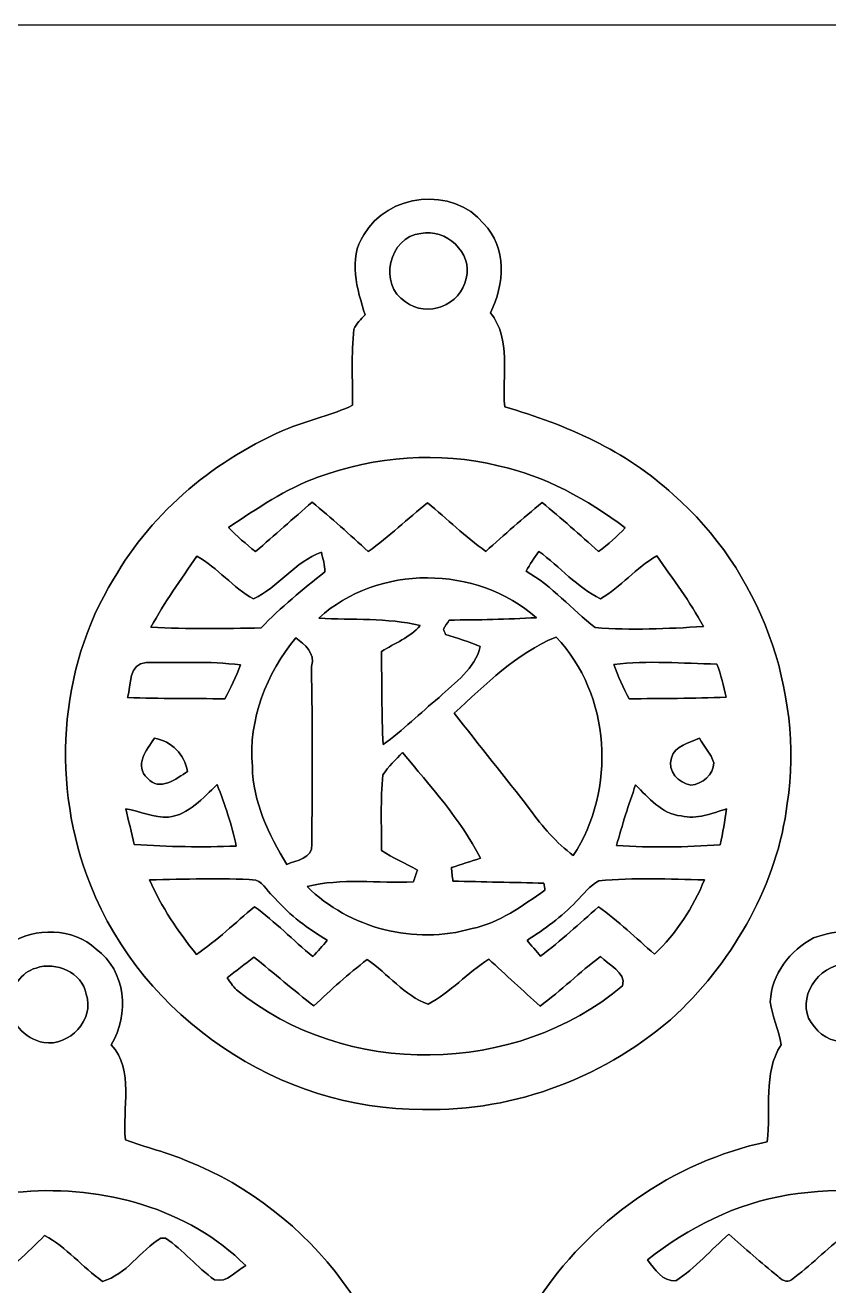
# Model space of a CAD drawing. Header units: centimetres. Extents: x -16.8 to 16.8, y -16.7 to 16.7.
# Drawn here: x -2.74 to 6.98, y 1.41 to 16.67 of the extents above; entities that cross this region are included whole.
import ezdxf

# ---------------------------------------------------------------- set-up
doc = ezdxf.new("R2010")
doc.units = ezdxf.units.CM
doc.header["$MEASUREMENT"] = 0
doc.layers.add('Layer 1', color=7, linetype='Continuous')

msp = doc.modelspace()

# ---------------------------------------------------------------- linework, layer by layer
at = {"layer": 'Layer 1', "color": 7}
for points, knots in [([(-16.77458, 16.66875), (-16.77458, 16.66875), (16.77458, 16.66875), (16.77458, 16.66875), (16.77458, 16.66875), (16.77458, 16.66875), (16.77458, -16.66875), (16.77458, -16.66875), (16.77458, -16.66875), (16.77458, -16.66875), (-16.77458, -16.66875), (-16.77458, -16.66875), (-16.77458, -16.66875), (-16.77458, -16.66875), (-16.77458, 16.66875), (-16.77458, 16.66875), (-16.77458, 16.66875), (-16.77458, 16.66875), (-16.77458, 16.66875), (-16.77458, 16.66875)], [0, 0, 0, 0, 0.16666667, 0.16666667, 0.16666667, 0.16666667, 0.33333333, 0.33333333, 0.33333333, 0.33333333, 0.5, 0.5, 0.5, 0.5, 0.66666667, 0.66666667, 0.66666667, 0.66666667, 1, 1, 1, 1]), ([(1.35431, 14.13087), (1.15535, 13.84194), (1.27388, 13.46906), (1.36772, 13.16179), (1.36772, 13.16179), (1.31904, 13.10781), (1.26294, 13.05807), (1.23119, 12.99175), (1.23119, 12.99175), (1.20121, 12.68554), (1.21673, 12.3765), (1.21673, 12.06888), (1.21673, 12.06888), (0.97014, 11.94964), (0.70026, 11.89214), (0.44556, 11.79336), (0.44556, 11.79336), (-0.42968, 11.42541), (-1.1998, 10.79324), (-1.67534, 9.96527), (-1.67534, 9.96527), (-2.34915, 8.86707), (-2.42923, 7.45455), (-1.95651, 6.26463), (-1.95651, 6.26463), (-1.32821, 4.65878), (0.34008, 3.53342), (2.0634, 3.54647), (2.0634, 3.54647), (3.18982, 3.51402), (4.30636, 3.95146), (5.14138, 4.70147), (5.14138, 4.70147), (5.84024, 5.37845), (6.35459, 6.27451), (6.477, 7.24888), (6.477, 7.24888), (6.67879, 8.62401), (6.1408, 10.07463), (5.09658, 10.98797), (5.09658, 10.98797), (4.52402, 11.51961), (3.79871, 11.83605), (3.05682, 12.04877), (3.05682, 12.04877), (3.02542, 12.42801), (3.14007, 12.86722), (2.88396, 13.1886), (2.88396, 13.1886), (3.05717, 13.5255), (3.08504, 13.97988), (2.80176, 14.26704), (2.80176, 14.26704), (2.43346, 14.72212), (1.63724, 14.63322), (1.35431, 14.13087), (1.35431, 14.13087), (1.35431, 14.13087), (1.35431, 14.13087), (1.35431, 14.13087)], [0, 0, 0, 0, 0.0625, 0.0625, 0.0625, 0.0625, 0.125, 0.125, 0.125, 0.125, 0.1875, 0.1875, 0.1875, 0.1875, 0.25, 0.25, 0.25, 0.25, 0.3125, 0.3125, 0.3125, 0.3125, 0.375, 0.375, 0.375, 0.375, 0.4375, 0.4375, 0.4375, 0.4375, 0.5, 0.5, 0.5, 0.5, 0.5625, 0.5625, 0.5625, 0.5625, 0.625, 0.625, 0.625, 0.625, 0.6875, 0.6875, 0.6875, 0.6875, 0.75, 0.75, 0.75, 0.75, 0.8125, 0.8125, 0.8125, 0.8125, 0.875, 0.875, 0.875, 0.875, 1, 1, 1, 1]), ([(2.04364, 14.1478), (2.33962, 14.21447), (2.67758, 13.91532), (2.58939, 13.60346), (2.58939, 13.60346), (2.53294, 13.28067), (2.11279, 13.1191), (1.85561, 13.32159), (1.85561, 13.32159), (1.52329, 13.52091), (1.657, 14.11358), (2.04364, 14.1478)], [0, 0, 0, 0, 0.25, 0.25, 0.25, 0.25, 0.5, 0.5, 0.5, 0.5, 1, 1, 1, 1]), ([(0.79692, 11.19858), (1.48978, 11.45117), (2.26131, 11.51502), (2.97991, 11.3351), (2.97991, 11.3351), (3.54506, 11.21763), (4.05624, 10.92659), (4.51591, 10.5858), (4.51591, 10.5858), (4.41713, 10.47997), (4.30883, 10.38401), (4.19276, 10.29794), (4.19276, 10.29794), (3.96804, 10.49972), (3.74227, 10.70046), (3.51014, 10.89342), (3.51014, 10.89342), (3.27801, 10.70151), (3.05259, 10.50184), (2.82928, 10.30005), (2.82928, 10.30005), (2.58163, 10.48032), (2.35867, 10.69128), (2.12443, 10.88778), (2.12443, 10.88778), (1.88172, 10.69481), (1.65735, 10.47891), (1.40582, 10.29758), (1.40582, 10.29758), (1.18463, 10.5029), (0.95956, 10.70469), (0.72743, 10.89695), (0.72743, 10.89695), (0.49812, 10.69869), (0.2734, 10.49514), (0.04233, 10.29899), (0.04233, 10.29899), (-0.07303, 10.38825), (-0.18344, 10.48385), (-0.28399, 10.58898), (-0.28399, 10.58898), (0.05891, 10.81934), (0.40605, 11.0557), (0.79692, 11.19858)], [0, 0, 0, 0, 0.08333333, 0.08333333, 0.08333333, 0.08333333, 0.16666667, 0.16666667, 0.16666667, 0.16666667, 0.25, 0.25, 0.25, 0.25, 0.33333333, 0.33333333, 0.33333333, 0.33333333, 0.41666667, 0.41666667, 0.41666667, 0.41666667, 0.5, 0.5, 0.5, 0.5, 0.58333333, 0.58333333, 0.58333333, 0.58333333, 0.66666667, 0.66666667, 0.66666667, 0.66666667, 0.75, 0.75, 0.75, 0.75, 0.83333333, 0.83333333, 0.83333333, 0.83333333, 1, 1, 1, 1]), ([(0.01764, 9.72397), (0.31433, 9.86861), (0.51894, 10.17199), (0.83926, 10.29053), (0.83926, 10.29053), (0.85619, 10.21221), (0.88336, 10.13389), (0.88124, 10.05276), (0.88124, 10.05276), (0.61419, 9.83862), (0.34466, 9.62554), (0.11112, 9.37331), (0.11112, 9.37331), (-0.33373, 9.36484), (-0.77858, 9.36025), (-1.22273, 9.38107), (-1.22273, 9.38107), (-1.06433, 9.68481), (-0.85654, 9.95786), (-0.66746, 10.24255), (-0.66746, 10.24255), (-0.41557, 10.1032), (-0.22895, 9.85908), (0.01764, 9.72397)], [0, 0, 0, 0, 0.14285714, 0.14285714, 0.14285714, 0.14285714, 0.28571429, 0.28571429, 0.28571429, 0.28571429, 0.42857143, 0.42857143, 0.42857143, 0.42857143, 0.57142857, 0.57142857, 0.57142857, 0.57142857, 0.71428571, 0.71428571, 0.71428571, 0.71428571, 1, 1, 1, 1]), ([(3.47098, 10.30005), (3.72322, 10.1152), (3.937, 9.86049), (4.21534, 9.72573), (4.21534, 9.72573), (4.45982, 9.86896), (4.64714, 10.1032), (4.89761, 10.24502), (4.89761, 10.24502), (5.08952, 9.9628), (5.30331, 9.69433), (5.46065, 9.39024), (5.46065, 9.39024), (5.02532, 9.36554), (4.58717, 9.34261), (4.15219, 9.37789), (4.15219, 9.37789), (3.86715, 9.59802), (3.63361, 9.88201), (3.31576, 10.06122), (3.31576, 10.06122), (3.36268, 10.14377), (3.41489, 10.22315), (3.47098, 10.30005)], [0, 0, 0, 0, 0.14285714, 0.14285714, 0.14285714, 0.14285714, 0.28571429, 0.28571429, 0.28571429, 0.28571429, 0.42857143, 0.42857143, 0.42857143, 0.42857143, 0.57142857, 0.57142857, 0.57142857, 0.57142857, 0.71428571, 0.71428571, 0.71428571, 0.71428571, 1, 1, 1, 1]), ([(0.80857, 9.49219), (1.51836, 10.14906), (2.72168, 10.1346), (3.43994, 9.49784), (3.43994, 9.49784), (3.08822, 9.47667), (2.7365, 9.47173), (2.38478, 9.46891), (2.38478, 9.46891), (2.36185, 9.43187), (2.33927, 9.39482), (2.31704, 9.35778), (2.31704, 9.35778), (2.32269, 9.34226), (2.33468, 9.31086), (2.34068, 9.29499), (2.34068, 9.29499), (2.4825, 9.25195), (2.62396, 9.20538), (2.76225, 9.15035), (2.76225, 9.15035), (2.69804, 8.87765), (2.45428, 8.71502), (2.26307, 8.53228), (2.26307, 8.53228), (2.03341, 8.34602), (1.82598, 8.13223), (1.58468, 7.96114), (1.58468, 7.96114), (1.57021, 8.33649), (1.56845, 8.71185), (1.56774, 9.08756), (1.56774, 9.08756), (1.72332, 9.19268), (1.91206, 9.25301), (2.03376, 9.40329), (2.03376, 9.40329), (1.63301, 9.49889), (1.21603, 9.46644), (0.80857, 9.49219)], [0, 0, 0, 0, 0.09090909, 0.09090909, 0.09090909, 0.09090909, 0.18181818, 0.18181818, 0.18181818, 0.18181818, 0.27272727, 0.27272727, 0.27272727, 0.27272727, 0.36363636, 0.36363636, 0.36363636, 0.36363636, 0.45454545, 0.45454545, 0.45454545, 0.45454545, 0.54545455, 0.54545455, 0.54545455, 0.54545455, 0.63636364, 0.63636364, 0.63636364, 0.63636364, 0.72727273, 0.72727273, 0.72727273, 0.72727273, 0.81818182, 0.81818182, 0.81818182, 0.81818182, 1, 1, 1, 1]), ([(0.53058, 9.25583), (0.63606, 9.17081), (0.76906, 9.07239), (0.71896, 8.90834), (0.71896, 8.90834), (0.73131, 8.19044), (0.72849, 7.47183), (0.72355, 6.75358), (0.72355, 6.75358), (0.74224, 6.58707), (0.52917, 6.55708), (0.42086, 6.51228), (0.42086, 6.51228), (0.20073, 6.87282), (0.01058, 7.26511), (0.00353, 7.69691), (0.00353, 7.69691), (-0.04516, 8.26347), (0.17216, 8.82368), (0.53058, 9.25583)], [0, 0, 0, 0, 0.16666667, 0.16666667, 0.16666667, 0.16666667, 0.33333333, 0.33333333, 0.33333333, 0.33333333, 0.5, 0.5, 0.5, 0.5, 0.66666667, 0.66666667, 0.66666667, 0.66666667, 1, 1, 1, 1]), ([(3.67806, 9.26253), (4.34375, 8.56862), (4.40937, 7.41327), (3.88585, 6.61776), (3.88585, 6.61776), (3.68229, 6.77369), (3.51472, 6.96771), (3.36338, 7.17303), (3.36338, 7.17303), (3.06564, 7.5692), (2.74884, 7.94985), (2.44651, 8.34214), (2.44651, 8.34214), (2.8261, 8.68574), (3.19511, 9.06709), (3.67806, 9.26253)], [0, 0, 0, 0, 0.2, 0.2, 0.2, 0.2, 0.4, 0.4, 0.4, 0.4, 0.6, 0.6, 0.6, 0.6, 1, 1, 1, 1]), ([(-1.28199, 8.95562), (-0.90205, 8.94574), (-0.51682, 8.97749), (-0.13899, 8.92528), (-0.13899, 8.92528), (-0.19226, 8.78487), (-0.25612, 8.64835), (-0.32914, 8.51711), (-0.32914, 8.51711), (-0.72143, 8.51852), (-1.11372, 8.51747), (-1.50566, 8.53087), (-1.50566, 8.53087), (-1.46438, 8.68398), (-1.4926, 8.94503), (-1.28199, 8.95562)], [0, 0, 0, 0, 0.2, 0.2, 0.2, 0.2, 0.4, 0.4, 0.4, 0.4, 0.6, 0.6, 0.6, 0.6, 1, 1, 1, 1]), ([(4.37621, 8.93057), (4.78896, 8.98313), (5.20912, 8.94362), (5.62398, 8.93692), (5.62398, 8.93692), (5.67866, 8.80886), (5.69948, 8.66916), (5.73687, 8.53511), (5.73687, 8.53511), (5.34529, 8.51958), (4.95335, 8.51817), (4.56212, 8.51711), (4.56212, 8.51711), (4.48945, 8.65011), (4.42912, 8.78911), (4.37621, 8.93057)], [0, 0, 0, 0, 0.2, 0.2, 0.2, 0.2, 0.4, 0.4, 0.4, 0.4, 0.6, 0.6, 0.6, 0.6, 1, 1, 1, 1]), ([(-1.18216, 8.03945), (-0.97261, 8.00206), (-0.81739, 7.84684), (-0.77999, 7.63729), (-0.77999, 7.63729), (-0.91793, 7.54768), (-1.11795, 7.38611), (-1.264, 7.55544), (-1.264, 7.55544), (-1.43334, 7.70149), (-1.27212, 7.90187), (-1.18216, 8.03945)], [0, 0, 0, 0, 0.25, 0.25, 0.25, 0.25, 0.5, 0.5, 0.5, 0.5, 1, 1, 1, 1]), ([(5.07471, 7.80133), (5.1121, 7.95232), (5.29802, 7.98124), (5.41337, 8.03875), (5.41337, 8.03875), (5.46841, 7.93926), (5.55307, 7.85213), (5.58906, 7.74171), (5.58906, 7.74171), (5.582, 7.59954), (5.44901, 7.47995), (5.30931, 7.47219), (5.30931, 7.47219), (5.16149, 7.49229), (5.01932, 7.64187), (5.07471, 7.80133)], [0, 0, 0, 0, 0.2, 0.2, 0.2, 0.2, 0.4, 0.4, 0.4, 0.4, 0.6, 0.6, 0.6, 0.6, 1, 1, 1, 1]), ([(1.82174, 7.868), (2.15336, 7.45737), (2.52342, 7.06261), (2.76296, 6.58777), (2.76296, 6.58777), (2.64689, 6.5472), (2.52977, 6.50981), (2.41265, 6.47241), (2.41265, 6.47241), (2.41794, 6.41844), (2.42394, 6.36411), (2.42993, 6.30978), (2.42993, 6.30978), (2.79647, 6.2992), (3.16301, 6.29532), (3.52954, 6.28368), (3.52954, 6.28368), (3.53342, 6.26216), (3.54083, 6.21947), (3.54471, 6.19795), (3.54471, 6.19795), (3.2699, 6.01274), (2.99649, 5.80143), (2.66312, 5.73581), (2.66312, 5.73581), (1.96885, 5.53261), (1.17863, 5.73793), (0.66499, 6.24381), (0.66499, 6.24381), (1.08444, 6.34929), (1.52506, 6.28227), (1.95333, 6.30026), (1.95333, 6.30026), (1.9685, 6.34824), (1.98437, 6.39586), (2.00025, 6.44349), (2.00025, 6.44349), (1.85455, 6.5211), (1.70427, 6.59024), (1.56527, 6.67949), (1.56527, 6.67949), (1.56739, 6.98465), (1.55399, 7.29121), (1.58256, 7.59531), (1.58256, 7.59531), (1.65065, 7.69549), (1.73673, 7.78192), (1.82174, 7.868)], [0, 0, 0, 0, 0.07692308, 0.07692308, 0.07692308, 0.07692308, 0.15384615, 0.15384615, 0.15384615, 0.15384615, 0.23076923, 0.23076923, 0.23076923, 0.23076923, 0.30769231, 0.30769231, 0.30769231, 0.30769231, 0.38461538, 0.38461538, 0.38461538, 0.38461538, 0.46153846, 0.46153846, 0.46153846, 0.46153846, 0.53846154, 0.53846154, 0.53846154, 0.53846154, 0.61538462, 0.61538462, 0.61538462, 0.61538462, 0.69230769, 0.69230769, 0.69230769, 0.69230769, 0.76923077, 0.76923077, 0.76923077, 0.76923077, 0.84615385, 0.84615385, 0.84615385, 0.84615385, 1, 1, 1, 1]), ([(-1.01036, 7.08166), (-0.76588, 7.11659), (-0.59126, 7.31591), (-0.42051, 7.47783), (-0.42051, 7.47783), (-0.33232, 7.23371), (-0.24024, 6.98888), (-0.19015, 6.73312), (-0.19015, 6.73312), (-0.60184, 6.72006), (-1.01424, 6.72183), (-1.42452, 6.75322), (-1.42452, 6.75322), (-1.45944, 6.89716), (-1.49296, 7.04109), (-1.52788, 7.18467), (-1.52788, 7.18467), (-1.35573, 7.15045), (-1.1871, 7.08166), (-1.01036, 7.08166)], [0, 0, 0, 0, 0.16666667, 0.16666667, 0.16666667, 0.16666667, 0.33333333, 0.33333333, 0.33333333, 0.33333333, 0.5, 0.5, 0.5, 0.5, 0.66666667, 0.66666667, 0.66666667, 0.66666667, 1, 1, 1, 1]), ([(4.6415, 7.47395), (4.79813, 7.31837), (4.95653, 7.12435), (5.19218, 7.09754), (5.19218, 7.09754), (5.38304, 7.05203), (5.56366, 7.12964), (5.74146, 7.18397), (5.74146, 7.18397), (5.72241, 7.03827), (5.69701, 6.89363), (5.6642, 6.7504), (5.6642, 6.7504), (5.24722, 6.71795), (4.82812, 6.71301), (4.41113, 6.74123), (4.41113, 6.74123), (4.4771, 6.98853), (4.55577, 7.23265), (4.6415, 7.47395)], [0, 0, 0, 0, 0.16666667, 0.16666667, 0.16666667, 0.16666667, 0.33333333, 0.33333333, 0.33333333, 0.33333333, 0.5, 0.5, 0.5, 0.5, 0.66666667, 0.66666667, 0.66666667, 0.66666667, 1, 1, 1, 1]), ([(-1.23896, 6.32425), (-0.81068, 6.33095), (-0.38065, 6.35388), (0.04727, 6.32178), (0.04727, 6.32178), (0.14676, 6.27909), (0.19756, 6.16726), (0.28011, 6.10023), (0.28011, 6.10023), (0.45755, 5.89456), (0.67804, 5.73158), (0.91087, 5.594), (0.91087, 5.594), (0.85443, 5.52556), (0.79587, 5.45888), (0.73448, 5.39503), (0.73448, 5.39503), (0.49812, 5.5947), (0.28011, 5.8166), (0.02963, 5.99934), (0.02963, 5.99934), (-0.20355, 5.80602), (-0.42157, 5.59223), (-0.6731, 5.42255), (-0.6731, 5.42255), (-0.89359, 5.7023), (-1.09996, 5.99475), (-1.23896, 6.32425)], [0, 0, 0, 0, 0.125, 0.125, 0.125, 0.125, 0.25, 0.25, 0.25, 0.25, 0.375, 0.375, 0.375, 0.375, 0.5, 0.5, 0.5, 0.5, 0.625, 0.625, 0.625, 0.625, 0.75, 0.75, 0.75, 0.75, 1, 1, 1, 1]), ([(4.19664, 6.31225), (4.62139, 6.35564), (5.04896, 6.33201), (5.47511, 6.32531), (5.47511, 6.32531), (5.33682, 5.98876), (5.13539, 5.67514), (4.86939, 5.42537), (4.86939, 5.42537), (4.64608, 5.6194), (4.43265, 5.82648), (4.19029, 5.99722), (4.19029, 5.99722), (3.96275, 5.79261), (3.73415, 5.588), (3.49179, 5.40067), (3.49179, 5.40067), (3.45087, 5.4483), (3.36903, 5.54355), (3.32775, 5.59118), (3.32775, 5.59118), (3.53801, 5.73123), (3.74967, 5.8741), (3.92042, 6.06249), (3.92042, 6.06249), (4.00967, 6.14751), (4.08305, 6.25651), (4.19664, 6.31225)], [0, 0, 0, 0, 0.125, 0.125, 0.125, 0.125, 0.25, 0.25, 0.25, 0.25, 0.375, 0.375, 0.375, 0.375, 0.5, 0.5, 0.5, 0.5, 0.625, 0.625, 0.625, 0.625, 0.75, 0.75, 0.75, 0.75, 1, 1, 1, 1]), ([(-2.94111, 5.55272), (-3.18206, 5.38903), (-3.36444, 5.11493), (-3.36197, 4.81647), (-3.36197, 4.81647), (-3.34222, 4.64679), (-3.26355, 4.49016), (-3.22898, 4.32364), (-3.22898, 4.32364), (-3.28224, 4.20264), (-3.39125, 4.09998), (-3.38667, 3.95852), (-3.38667, 3.95852), (-3.38808, 3.69358), (-3.37679, 3.42829), (-3.40254, 3.16371), (-3.40254, 3.16371), (-4.59952, 2.88325), (-5.70054, 2.12796), (-6.29391, 1.03823), (-6.29391, 1.03823), (-6.90845, -0.00318), (-6.99558, -1.30598), (-6.60894, -2.44228), (-6.60894, -2.44228), (-6.13622, -3.78495), (-4.953, -4.84505), (-3.57434, -5.19007), (-3.57434, -5.19007), (-2.10749, -5.56119), (-0.4505, -5.16149), (0.62936, -4.08658), (0.62936, -4.08658), (1.51059, -3.2325), (2.01859, -1.98931), (1.91699, -0.75918), (1.91699, -0.75918), (1.83656, 0.85654), (0.70802, 2.3301), (-0.78246, 2.92135), (-0.78246, 2.92135), (-1.02588, 3.02719), (-1.28623, 3.08328), (-1.53282, 3.17959), (-1.53282, 3.17959), (-1.57409, 3.556), (-1.41887, 4.02167), (-1.70498, 4.32894), (-1.70498, 4.32894), (-1.4799, 4.69371), (-1.524, 5.22711), (-1.88736, 5.48569), (-1.88736, 5.48569), (-2.16817, 5.7531), (-2.62255, 5.74781), (-2.94111, 5.55272), (-2.94111, 5.55272), (-2.94111, 5.55272), (-2.94111, 5.55272), (-2.94111, 5.55272)], [0, 0, 0, 0, 0.0625, 0.0625, 0.0625, 0.0625, 0.125, 0.125, 0.125, 0.125, 0.1875, 0.1875, 0.1875, 0.1875, 0.25, 0.25, 0.25, 0.25, 0.3125, 0.3125, 0.3125, 0.3125, 0.375, 0.375, 0.375, 0.375, 0.4375, 0.4375, 0.4375, 0.4375, 0.5, 0.5, 0.5, 0.5, 0.5625, 0.5625, 0.5625, 0.5625, 0.625, 0.625, 0.625, 0.625, 0.6875, 0.6875, 0.6875, 0.6875, 0.75, 0.75, 0.75, 0.75, 0.8125, 0.8125, 0.8125, 0.8125, 0.875, 0.875, 0.875, 0.875, 1, 1, 1, 1]), ([(6.7945, 5.62187), (6.50981, 5.47264), (6.28332, 5.18019), (6.27062, 4.84964), (6.27062, 4.84964), (6.2932, 4.67184), (6.37716, 4.50568), (6.4008, 4.32788), (6.4008, 4.32788), (6.17855, 3.9818), (6.28474, 3.54471), (6.23288, 3.1556), (6.23288, 3.1556), (5.09376, 2.91289), (4.07176, 2.19287), (3.44417, 1.21356), (3.44417, 1.21356), (2.55552, -0.13123), (2.5841, -1.99743), (3.47839, -3.33163), (3.47839, -3.33163), (4.17266, -4.43442), (5.40032, -5.14985), (6.68443, -5.30472), (6.68443, -5.30472), (7.32331, -5.33682), (7.98019, -5.31319), (8.58802, -5.09376), (8.58802, -5.09376), (10.08451, -4.6168), (11.27654, -3.26531), (11.51184, -1.70639), (11.51184, -1.70639), (11.63602, -1.09008), (11.54536, -0.45579), (11.40107, 0.14781), (11.40107, 0.14781), (10.96504, 1.64712), (9.64882, 2.84163), (8.12236, 3.15595), (8.12236, 3.15595), (8.10577, 3.42688), (8.10331, 3.69817), (8.08496, 3.9684), (8.08496, 3.9684), (8.1153, 4.10916), (8.02005, 4.20934), (7.94314, 4.30706), (7.94314, 4.30706), (8.01758, 4.54413), (8.12518, 4.79531), (8.04369, 5.04649), (8.04369, 5.04649), (8.00417, 5.26062), (7.83907, 5.42819), (7.67009, 5.55131), (7.67009, 5.55131), (7.4235, 5.74393), (7.07425, 5.72558), (6.7945, 5.62187), (6.7945, 5.62187), (6.7945, 5.62187), (6.7945, 5.62187), (6.7945, 5.62187)], [0, 0, 0, 0, 0.05882353, 0.05882353, 0.05882353, 0.05882353, 0.11764706, 0.11764706, 0.11764706, 0.11764706, 0.17647059, 0.17647059, 0.17647059, 0.17647059, 0.23529412, 0.23529412, 0.23529412, 0.23529412, 0.29411765, 0.29411765, 0.29411765, 0.29411765, 0.35294118, 0.35294118, 0.35294118, 0.35294118, 0.41176471, 0.41176471, 0.41176471, 0.41176471, 0.47058824, 0.47058824, 0.47058824, 0.47058824, 0.52941176, 0.52941176, 0.52941176, 0.52941176, 0.58823529, 0.58823529, 0.58823529, 0.58823529, 0.64705882, 0.64705882, 0.64705882, 0.64705882, 0.70588235, 0.70588235, 0.70588235, 0.70588235, 0.76470588, 0.76470588, 0.76470588, 0.76470588, 0.82352941, 0.82352941, 0.82352941, 0.82352941, 0.88235294, 0.88235294, 0.88235294, 0.88235294, 1, 1, 1, 1]), ([(-2.61303, 5.25674), (-2.37314, 5.34106), (-2.05387, 5.20241), (-2.00695, 4.94206), (-2.00695, 4.94206), (-1.90112, 4.63338), (-2.21121, 4.30495), (-2.5213, 4.35575), (-2.5213, 4.35575), (-2.74708, 4.39984), (-2.9524, 4.60657), (-2.93864, 4.84611), (-2.93864, 4.84611), (-2.90548, 5.02179), (-2.79682, 5.20982), (-2.61303, 5.25674)], [0, 0, 0, 0, 0.2, 0.2, 0.2, 0.2, 0.4, 0.4, 0.4, 0.4, 0.6, 0.6, 0.6, 0.6, 1, 1, 1, 1]), ([(-0.30268, 5.14068), (-0.19473, 5.22323), (-0.08537, 5.30507), (0.02258, 5.38833), (0.02258, 5.38833), (0.26776, 5.19501), (0.5013, 4.98792), (0.74965, 4.79813), (0.74965, 4.79813), (0.95391, 4.99604), (1.16593, 5.18619), (1.39136, 5.35975), (1.39136, 5.35975), (1.6443, 5.19254), (1.83974, 4.9216), (2.13007, 4.81894), (2.13007, 4.81894), (2.39854, 4.96535), (2.6095, 5.19747), (2.86456, 5.3661), (2.86456, 5.3661), (3.06881, 5.17349), (3.27872, 4.98651), (3.48474, 4.79566), (3.48474, 4.79566), (3.73909, 4.98369), (3.96452, 5.20771), (4.21746, 5.39785), (4.21746, 5.39785), (4.30989, 5.29131), (4.52861, 5.20841), (4.48381, 5.04261), (4.48381, 5.04261), (3.19193, 3.9497), (1.1243, 3.91866), (-0.18838, 4.99498), (-0.18838, 4.99498), (-0.23283, 5.03837), (-0.2667, 5.09094), (-0.30268, 5.14068)], [0, 0, 0, 0, 0.09090909, 0.09090909, 0.09090909, 0.09090909, 0.18181818, 0.18181818, 0.18181818, 0.18181818, 0.27272727, 0.27272727, 0.27272727, 0.27272727, 0.36363636, 0.36363636, 0.36363636, 0.36363636, 0.45454545, 0.45454545, 0.45454545, 0.45454545, 0.54545455, 0.54545455, 0.54545455, 0.54545455, 0.63636364, 0.63636364, 0.63636364, 0.63636364, 0.72727273, 0.72727273, 0.72727273, 0.72727273, 0.81818182, 0.81818182, 0.81818182, 0.81818182, 1, 1, 1, 1]), ([(7.12047, 5.29766), (7.44573, 5.34247), (7.78827, 4.94453), (7.60307, 4.63903), (7.60307, 4.63903), (7.48171, 4.32047), (7.00299, 4.26438), (6.80544, 4.54731), (6.80544, 4.54731), (6.55955, 4.8066), (6.79626, 5.24757), (7.12047, 5.29766)], [0, 0, 0, 0, 0.25, 0.25, 0.25, 0.25, 0.5, 0.5, 0.5, 0.5, 1, 1, 1, 1]), ([(-4.84717, 1.75613), (-4.23298, 2.18369), (-3.52566, 2.51213), (-2.7686, 2.55023), (-2.7686, 2.55023), (-1.80834, 2.62855), (-0.7687, 2.3495), (-0.0762, 1.65523), (-0.0762, 1.65523), (-0.19897, 1.59209), (-0.29739, 1.44533), (-0.45579, 1.48378), (-0.45579, 1.48378), (-0.66569, 1.63583), (-0.83114, 1.84397), (-1.04704, 1.98649), (-1.04704, 1.98649), (-1.06116, 1.98684), (-1.08938, 1.9879), (-1.10384, 1.98826), (-1.10384, 1.98826), (-1.35326, 1.83691), (-1.52083, 1.54623), (-1.80904, 1.46509), (-1.80904, 1.46509), (-2.05211, 1.63795), (-2.24473, 1.87748), (-2.50966, 2.01965), (-2.50966, 2.01965), (-2.71956, 1.81222), (-2.93229, 1.60726), (-3.15913, 1.41817), (-3.15913, 1.41817), (-3.35562, 1.59032), (-3.54471, 1.77024), (-3.74756, 1.93393), (-3.74756, 1.93393), (-3.78778, 1.96779), (-3.83716, 1.99566), (-3.89114, 1.99073), (-3.89114, 1.99073), (-4.13244, 1.82421), (-4.33246, 1.60761), (-4.55048, 1.41323), (-4.55048, 1.41323), (-4.65773, 1.52012), (-4.76814, 1.62595), (-4.84717, 1.75613)], [0, 0, 0, 0, 0.07692308, 0.07692308, 0.07692308, 0.07692308, 0.15384615, 0.15384615, 0.15384615, 0.15384615, 0.23076923, 0.23076923, 0.23076923, 0.23076923, 0.30769231, 0.30769231, 0.30769231, 0.30769231, 0.38461538, 0.38461538, 0.38461538, 0.38461538, 0.46153846, 0.46153846, 0.46153846, 0.46153846, 0.53846154, 0.53846154, 0.53846154, 0.53846154, 0.61538462, 0.61538462, 0.61538462, 0.61538462, 0.69230769, 0.69230769, 0.69230769, 0.69230769, 0.76923077, 0.76923077, 0.76923077, 0.76923077, 0.84615385, 0.84615385, 0.84615385, 0.84615385, 1, 1, 1, 1]), ([(6.48652, 2.51037), (7.12011, 2.60597), (7.78651, 2.58868), (8.39294, 2.36538), (8.39294, 2.36538), (8.81944, 2.21192), (9.24207, 2.00519), (9.5691, 1.68593), (9.5691, 1.68593), (9.45797, 1.61361), (9.37225, 1.47638), (9.23043, 1.46403), (9.23043, 1.46403), (8.98243, 1.61996), (8.80745, 1.88771), (8.52911, 1.99461), (8.52911, 1.99461), (8.27052, 1.85632), (8.11495, 1.53035), (7.82214, 1.4672), (7.82214, 1.4672), (7.58931, 1.63583), (7.38752, 1.84221), (7.17197, 2.03129), (7.17197, 2.03129), (6.9536, 1.85208), (6.75217, 1.65241), (6.52568, 1.48343), (6.52568, 1.48343), (6.47065, 1.44216), (6.40045, 1.48731), (6.36199, 1.52788), (6.36199, 1.52788), (6.15632, 1.6891), (5.96582, 1.86796), (5.76792, 2.03729), (5.76792, 2.03729), (5.55625, 1.84679), (5.36363, 1.62736), (5.12621, 1.46967), (5.12621, 1.46967), (4.97099, 1.46121), (4.86904, 1.61502), (4.78472, 1.72544), (4.78472, 1.72544), (5.28038, 2.11526), (5.85964, 2.41088), (6.48652, 2.51037)], [0, 0, 0, 0, 0.07692308, 0.07692308, 0.07692308, 0.07692308, 0.15384615, 0.15384615, 0.15384615, 0.15384615, 0.23076923, 0.23076923, 0.23076923, 0.23076923, 0.30769231, 0.30769231, 0.30769231, 0.30769231, 0.38461538, 0.38461538, 0.38461538, 0.38461538, 0.46153846, 0.46153846, 0.46153846, 0.46153846, 0.53846154, 0.53846154, 0.53846154, 0.53846154, 0.61538462, 0.61538462, 0.61538462, 0.61538462, 0.69230769, 0.69230769, 0.69230769, 0.69230769, 0.76923077, 0.76923077, 0.76923077, 0.76923077, 0.84615385, 0.84615385, 0.84615385, 0.84615385, 1, 1, 1, 1])]:
    msp.add_open_spline(points, degree=3, knots=knots, dxfattribs=at)
at = {"layer": 'Layer 1', "color": 250}
for points, knots in [([(1.35431, 14.13087), (1.63724, 14.63322), (2.43346, 14.72212), (2.80176, 14.26704), (2.80176, 14.26704), (3.08504, 13.97988), (3.05717, 13.5255), (2.88396, 13.1886), (2.88396, 13.1886), (3.14007, 12.86722), (3.02542, 12.42801), (3.05682, 12.04877), (3.05682, 12.04877), (3.79871, 11.83605), (4.52402, 11.51961), (5.09658, 10.98797), (5.09658, 10.98797), (6.1408, 10.07463), (6.67879, 8.62401), (6.477, 7.24888), (6.477, 7.24888), (6.35459, 6.27451), (5.84024, 5.37845), (5.14138, 4.70147), (5.14138, 4.70147), (4.30636, 3.95146), (3.18982, 3.51402), (2.0634, 3.54647), (2.0634, 3.54647), (0.34008, 3.53342), (-1.32821, 4.65878), (-1.95651, 6.26463), (-1.95651, 6.26463), (-2.42923, 7.45455), (-2.34915, 8.86707), (-1.67534, 9.96527), (-1.67534, 9.96527), (-1.1998, 10.79324), (-0.42968, 11.42541), (0.44556, 11.79336), (0.44556, 11.79336), (0.70026, 11.89214), (0.97014, 11.94964), (1.21673, 12.06888), (1.21673, 12.06888), (1.21673, 12.3765), (1.20121, 12.68554), (1.23119, 12.99175), (1.23119, 12.99175), (1.26294, 13.05807), (1.31904, 13.10781), (1.36772, 13.16179), (1.36772, 13.16179), (1.27388, 13.46906), (1.15535, 13.84194), (1.35431, 14.13087), (1.35431, 14.13087), (1.35431, 14.13087), (1.35431, 14.13087), (1.35431, 14.13087)], [0, 0, 0, 0, 0.0625, 0.0625, 0.0625, 0.0625, 0.125, 0.125, 0.125, 0.125, 0.1875, 0.1875, 0.1875, 0.1875, 0.25, 0.25, 0.25, 0.25, 0.3125, 0.3125, 0.3125, 0.3125, 0.375, 0.375, 0.375, 0.375, 0.4375, 0.4375, 0.4375, 0.4375, 0.5, 0.5, 0.5, 0.5, 0.5625, 0.5625, 0.5625, 0.5625, 0.625, 0.625, 0.625, 0.625, 0.6875, 0.6875, 0.6875, 0.6875, 0.75, 0.75, 0.75, 0.75, 0.8125, 0.8125, 0.8125, 0.8125, 0.875, 0.875, 0.875, 0.875, 1, 1, 1, 1]), ([(2.04364, 14.1478), (1.657, 14.11358), (1.52329, 13.52091), (1.85561, 13.32159), (1.85561, 13.32159), (2.11279, 13.1191), (2.53294, 13.28067), (2.58939, 13.60346), (2.58939, 13.60346), (2.67758, 13.91532), (2.33962, 14.21447), (2.04364, 14.1478), (2.04364, 14.1478), (2.04364, 14.1478), (2.04364, 14.1478), (2.04364, 14.1478)], [0, 0, 0, 0, 0.2, 0.2, 0.2, 0.2, 0.4, 0.4, 0.4, 0.4, 0.6, 0.6, 0.6, 0.6, 1, 1, 1, 1]), ([(0.79692, 11.19858), (0.40605, 11.0557), (0.05891, 10.81934), (-0.28399, 10.58898), (-0.28399, 10.58898), (-0.18344, 10.48385), (-0.07303, 10.38825), (0.04233, 10.29899), (0.04233, 10.29899), (0.2734, 10.49514), (0.49812, 10.69869), (0.72743, 10.89695), (0.72743, 10.89695), (0.95956, 10.70469), (1.18463, 10.5029), (1.40582, 10.29758), (1.40582, 10.29758), (1.65735, 10.47891), (1.88172, 10.69481), (2.12443, 10.88778), (2.12443, 10.88778), (2.35867, 10.69128), (2.58163, 10.48032), (2.82928, 10.30005), (2.82928, 10.30005), (3.05259, 10.50184), (3.27801, 10.70151), (3.51014, 10.89342), (3.51014, 10.89342), (3.74227, 10.70046), (3.96804, 10.49972), (4.19276, 10.29794), (4.19276, 10.29794), (4.30883, 10.38401), (4.41713, 10.47997), (4.51591, 10.5858), (4.51591, 10.5858), (4.05624, 10.92659), (3.54506, 11.21763), (2.97991, 11.3351), (2.97991, 11.3351), (2.26131, 11.51502), (1.48978, 11.45117), (0.79692, 11.19858), (0.79692, 11.19858), (0.79692, 11.19858), (0.79692, 11.19858), (0.79692, 11.19858)], [0, 0, 0, 0, 0.07692308, 0.07692308, 0.07692308, 0.07692308, 0.15384615, 0.15384615, 0.15384615, 0.15384615, 0.23076923, 0.23076923, 0.23076923, 0.23076923, 0.30769231, 0.30769231, 0.30769231, 0.30769231, 0.38461538, 0.38461538, 0.38461538, 0.38461538, 0.46153846, 0.46153846, 0.46153846, 0.46153846, 0.53846154, 0.53846154, 0.53846154, 0.53846154, 0.61538462, 0.61538462, 0.61538462, 0.61538462, 0.69230769, 0.69230769, 0.69230769, 0.69230769, 0.76923077, 0.76923077, 0.76923077, 0.76923077, 0.84615385, 0.84615385, 0.84615385, 0.84615385, 1, 1, 1, 1]), ([(0.01764, 9.72397), (-0.22895, 9.85908), (-0.41557, 10.1032), (-0.66746, 10.24255), (-0.66746, 10.24255), (-0.85654, 9.95786), (-1.06433, 9.68481), (-1.22273, 9.38107), (-1.22273, 9.38107), (-0.77858, 9.36025), (-0.33373, 9.36484), (0.11112, 9.37331), (0.11112, 9.37331), (0.34466, 9.62554), (0.61419, 9.83862), (0.88124, 10.05276), (0.88124, 10.05276), (0.88336, 10.13389), (0.85619, 10.21221), (0.83926, 10.29053), (0.83926, 10.29053), (0.51894, 10.17199), (0.31433, 9.86861), (0.01764, 9.72397), (0.01764, 9.72397), (0.01764, 9.72397), (0.01764, 9.72397), (0.01764, 9.72397)], [0, 0, 0, 0, 0.125, 0.125, 0.125, 0.125, 0.25, 0.25, 0.25, 0.25, 0.375, 0.375, 0.375, 0.375, 0.5, 0.5, 0.5, 0.5, 0.625, 0.625, 0.625, 0.625, 0.75, 0.75, 0.75, 0.75, 1, 1, 1, 1]), ([(3.47098, 10.30005), (3.41489, 10.22315), (3.36268, 10.14377), (3.31576, 10.06122), (3.31576, 10.06122), (3.63361, 9.88201), (3.86715, 9.59802), (4.15219, 9.37789), (4.15219, 9.37789), (4.58717, 9.34261), (5.02532, 9.36554), (5.46065, 9.39024), (5.46065, 9.39024), (5.30331, 9.69433), (5.08952, 9.9628), (4.89761, 10.24502), (4.89761, 10.24502), (4.64714, 10.1032), (4.45982, 9.86896), (4.21534, 9.72573), (4.21534, 9.72573), (3.937, 9.86049), (3.72322, 10.1152), (3.47098, 10.30005), (3.47098, 10.30005), (3.47098, 10.30005), (3.47098, 10.30005), (3.47098, 10.30005)], [0, 0, 0, 0, 0.125, 0.125, 0.125, 0.125, 0.25, 0.25, 0.25, 0.25, 0.375, 0.375, 0.375, 0.375, 0.5, 0.5, 0.5, 0.5, 0.625, 0.625, 0.625, 0.625, 0.75, 0.75, 0.75, 0.75, 1, 1, 1, 1]), ([(0.80857, 9.49219), (1.21603, 9.46644), (1.63301, 9.49889), (2.03376, 9.40329), (2.03376, 9.40329), (1.91206, 9.25301), (1.72332, 9.19268), (1.56774, 9.08756), (1.56774, 9.08756), (1.56845, 8.71185), (1.57021, 8.33649), (1.58468, 7.96114), (1.58468, 7.96114), (1.82598, 8.13223), (2.03341, 8.34602), (2.26307, 8.53228), (2.26307, 8.53228), (2.45428, 8.71502), (2.69804, 8.87765), (2.76225, 9.15035), (2.76225, 9.15035), (2.62396, 9.20538), (2.4825, 9.25195), (2.34068, 9.29499), (2.34068, 9.29499), (2.33468, 9.31086), (2.32269, 9.34226), (2.31704, 9.35778), (2.31704, 9.35778), (2.33927, 9.39482), (2.36185, 9.43187), (2.38478, 9.46891), (2.38478, 9.46891), (2.7365, 9.47173), (3.08822, 9.47667), (3.43994, 9.49784), (3.43994, 9.49784), (2.72168, 10.1346), (1.51836, 10.14906), (0.80857, 9.49219), (0.80857, 9.49219), (0.80857, 9.49219), (0.80857, 9.49219), (0.80857, 9.49219)], [0, 0, 0, 0, 0.08333333, 0.08333333, 0.08333333, 0.08333333, 0.16666667, 0.16666667, 0.16666667, 0.16666667, 0.25, 0.25, 0.25, 0.25, 0.33333333, 0.33333333, 0.33333333, 0.33333333, 0.41666667, 0.41666667, 0.41666667, 0.41666667, 0.5, 0.5, 0.5, 0.5, 0.58333333, 0.58333333, 0.58333333, 0.58333333, 0.66666667, 0.66666667, 0.66666667, 0.66666667, 0.75, 0.75, 0.75, 0.75, 0.83333333, 0.83333333, 0.83333333, 0.83333333, 1, 1, 1, 1]), ([(0.53058, 9.25583), (0.17216, 8.82368), (-0.04516, 8.26347), (0.00353, 7.69691), (0.00353, 7.69691), (0.01058, 7.26511), (0.20073, 6.87282), (0.42086, 6.51228), (0.42086, 6.51228), (0.52917, 6.55708), (0.74224, 6.58707), (0.72355, 6.75358), (0.72355, 6.75358), (0.72849, 7.47183), (0.73131, 8.19044), (0.71896, 8.90834), (0.71896, 8.90834), (0.76906, 9.07239), (0.63606, 9.17081), (0.53058, 9.25583), (0.53058, 9.25583), (0.53058, 9.25583), (0.53058, 9.25583), (0.53058, 9.25583)], [0, 0, 0, 0, 0.14285714, 0.14285714, 0.14285714, 0.14285714, 0.28571429, 0.28571429, 0.28571429, 0.28571429, 0.42857143, 0.42857143, 0.42857143, 0.42857143, 0.57142857, 0.57142857, 0.57142857, 0.57142857, 0.71428571, 0.71428571, 0.71428571, 0.71428571, 1, 1, 1, 1]), ([(3.67806, 9.26253), (3.19511, 9.06709), (2.8261, 8.68574), (2.44651, 8.34214), (2.44651, 8.34214), (2.74884, 7.94985), (3.06564, 7.5692), (3.36338, 7.17303), (3.36338, 7.17303), (3.51472, 6.96771), (3.68229, 6.77369), (3.88585, 6.61776), (3.88585, 6.61776), (4.40937, 7.41327), (4.34375, 8.56862), (3.67806, 9.26253), (3.67806, 9.26253), (3.67806, 9.26253), (3.67806, 9.26253), (3.67806, 9.26253)], [0, 0, 0, 0, 0.16666667, 0.16666667, 0.16666667, 0.16666667, 0.33333333, 0.33333333, 0.33333333, 0.33333333, 0.5, 0.5, 0.5, 0.5, 0.66666667, 0.66666667, 0.66666667, 0.66666667, 1, 1, 1, 1]), ([(-1.28199, 8.95562), (-1.4926, 8.94503), (-1.46438, 8.68398), (-1.50566, 8.53087), (-1.50566, 8.53087), (-1.11372, 8.51747), (-0.72143, 8.51852), (-0.32914, 8.51711), (-0.32914, 8.51711), (-0.25612, 8.64835), (-0.19226, 8.78487), (-0.13899, 8.92528), (-0.13899, 8.92528), (-0.51682, 8.97749), (-0.90205, 8.94574), (-1.28199, 8.95562), (-1.28199, 8.95562), (-1.28199, 8.95562), (-1.28199, 8.95562), (-1.28199, 8.95562)], [0, 0, 0, 0, 0.16666667, 0.16666667, 0.16666667, 0.16666667, 0.33333333, 0.33333333, 0.33333333, 0.33333333, 0.5, 0.5, 0.5, 0.5, 0.66666667, 0.66666667, 0.66666667, 0.66666667, 1, 1, 1, 1]), ([(4.37621, 8.93057), (4.42912, 8.78911), (4.48945, 8.65011), (4.56212, 8.51711), (4.56212, 8.51711), (4.95335, 8.51817), (5.34529, 8.51958), (5.73687, 8.53511), (5.73687, 8.53511), (5.69948, 8.66916), (5.67866, 8.80886), (5.62398, 8.93692), (5.62398, 8.93692), (5.20912, 8.94362), (4.78896, 8.98313), (4.37621, 8.93057), (4.37621, 8.93057), (4.37621, 8.93057), (4.37621, 8.93057), (4.37621, 8.93057)], [0, 0, 0, 0, 0.16666667, 0.16666667, 0.16666667, 0.16666667, 0.33333333, 0.33333333, 0.33333333, 0.33333333, 0.5, 0.5, 0.5, 0.5, 0.66666667, 0.66666667, 0.66666667, 0.66666667, 1, 1, 1, 1]), ([(-1.18216, 8.03945), (-1.27212, 7.90187), (-1.43334, 7.70149), (-1.264, 7.55544), (-1.264, 7.55544), (-1.11795, 7.38611), (-0.91793, 7.54768), (-0.77999, 7.63729), (-0.77999, 7.63729), (-0.81739, 7.84684), (-0.97261, 8.00206), (-1.18216, 8.03945), (-1.18216, 8.03945), (-1.18216, 8.03945), (-1.18216, 8.03945), (-1.18216, 8.03945)], [0, 0, 0, 0, 0.2, 0.2, 0.2, 0.2, 0.4, 0.4, 0.4, 0.4, 0.6, 0.6, 0.6, 0.6, 1, 1, 1, 1]), ([(5.07471, 7.80133), (5.01932, 7.64187), (5.16149, 7.49229), (5.30931, 7.47219), (5.30931, 7.47219), (5.44901, 7.47995), (5.582, 7.59954), (5.58906, 7.74171), (5.58906, 7.74171), (5.55307, 7.85213), (5.46841, 7.93926), (5.41337, 8.03875), (5.41337, 8.03875), (5.29802, 7.98124), (5.1121, 7.95232), (5.07471, 7.80133), (5.07471, 7.80133), (5.07471, 7.80133), (5.07471, 7.80133), (5.07471, 7.80133)], [0, 0, 0, 0, 0.16666667, 0.16666667, 0.16666667, 0.16666667, 0.33333333, 0.33333333, 0.33333333, 0.33333333, 0.5, 0.5, 0.5, 0.5, 0.66666667, 0.66666667, 0.66666667, 0.66666667, 1, 1, 1, 1]), ([(1.82174, 7.868), (1.73673, 7.78192), (1.65065, 7.69549), (1.58256, 7.59531), (1.58256, 7.59531), (1.55399, 7.29121), (1.56739, 6.98465), (1.56527, 6.67949), (1.56527, 6.67949), (1.70427, 6.59024), (1.85455, 6.5211), (2.00025, 6.44349), (2.00025, 6.44349), (1.98437, 6.39586), (1.9685, 6.34824), (1.95333, 6.30026), (1.95333, 6.30026), (1.52506, 6.28227), (1.08444, 6.34929), (0.66499, 6.24381), (0.66499, 6.24381), (1.17863, 5.73793), (1.96885, 5.53261), (2.66312, 5.73581), (2.66312, 5.73581), (2.99649, 5.80143), (3.2699, 6.01274), (3.54471, 6.19795), (3.54471, 6.19795), (3.54083, 6.21947), (3.53342, 6.26216), (3.52954, 6.28368), (3.52954, 6.28368), (3.16301, 6.29532), (2.79647, 6.2992), (2.42993, 6.30978), (2.42993, 6.30978), (2.42394, 6.36411), (2.41794, 6.41844), (2.41265, 6.47241), (2.41265, 6.47241), (2.52977, 6.50981), (2.64689, 6.5472), (2.76296, 6.58777), (2.76296, 6.58777), (2.52342, 7.06261), (2.15336, 7.45737), (1.82174, 7.868), (1.82174, 7.868), (1.82174, 7.868), (1.82174, 7.868), (1.82174, 7.868)], [0, 0, 0, 0, 0.07142857, 0.07142857, 0.07142857, 0.07142857, 0.14285714, 0.14285714, 0.14285714, 0.14285714, 0.21428571, 0.21428571, 0.21428571, 0.21428571, 0.28571429, 0.28571429, 0.28571429, 0.28571429, 0.35714286, 0.35714286, 0.35714286, 0.35714286, 0.42857143, 0.42857143, 0.42857143, 0.42857143, 0.5, 0.5, 0.5, 0.5, 0.57142857, 0.57142857, 0.57142857, 0.57142857, 0.64285714, 0.64285714, 0.64285714, 0.64285714, 0.71428571, 0.71428571, 0.71428571, 0.71428571, 0.78571429, 0.78571429, 0.78571429, 0.78571429, 0.85714286, 0.85714286, 0.85714286, 0.85714286, 1, 1, 1, 1]), ([(-1.01036, 7.08166), (-1.1871, 7.08166), (-1.35573, 7.15045), (-1.52788, 7.18467), (-1.52788, 7.18467), (-1.49296, 7.04109), (-1.45944, 6.89716), (-1.42452, 6.75322), (-1.42452, 6.75322), (-1.01424, 6.72183), (-0.60184, 6.72006), (-0.19015, 6.73312), (-0.19015, 6.73312), (-0.24024, 6.98888), (-0.33232, 7.23371), (-0.42051, 7.47783), (-0.42051, 7.47783), (-0.59126, 7.31591), (-0.76588, 7.11659), (-1.01036, 7.08166), (-1.01036, 7.08166), (-1.01036, 7.08166), (-1.01036, 7.08166), (-1.01036, 7.08166)], [0, 0, 0, 0, 0.14285714, 0.14285714, 0.14285714, 0.14285714, 0.28571429, 0.28571429, 0.28571429, 0.28571429, 0.42857143, 0.42857143, 0.42857143, 0.42857143, 0.57142857, 0.57142857, 0.57142857, 0.57142857, 0.71428571, 0.71428571, 0.71428571, 0.71428571, 1, 1, 1, 1]), ([(4.6415, 7.47395), (4.55577, 7.23265), (4.4771, 6.98853), (4.41113, 6.74123), (4.41113, 6.74123), (4.82812, 6.71301), (5.24722, 6.71795), (5.6642, 6.7504), (5.6642, 6.7504), (5.69701, 6.89363), (5.72241, 7.03827), (5.74146, 7.18397), (5.74146, 7.18397), (5.56366, 7.12964), (5.38304, 7.05203), (5.19218, 7.09754), (5.19218, 7.09754), (4.95653, 7.12435), (4.79813, 7.31837), (4.6415, 7.47395), (4.6415, 7.47395), (4.6415, 7.47395), (4.6415, 7.47395), (4.6415, 7.47395)], [0, 0, 0, 0, 0.14285714, 0.14285714, 0.14285714, 0.14285714, 0.28571429, 0.28571429, 0.28571429, 0.28571429, 0.42857143, 0.42857143, 0.42857143, 0.42857143, 0.57142857, 0.57142857, 0.57142857, 0.57142857, 0.71428571, 0.71428571, 0.71428571, 0.71428571, 1, 1, 1, 1]), ([(-1.23896, 6.32425), (-1.09996, 5.99475), (-0.89359, 5.7023), (-0.6731, 5.42255), (-0.6731, 5.42255), (-0.42157, 5.59223), (-0.20355, 5.80602), (0.02963, 5.99934), (0.02963, 5.99934), (0.28011, 5.8166), (0.49812, 5.5947), (0.73448, 5.39503), (0.73448, 5.39503), (0.79587, 5.45888), (0.85443, 5.52556), (0.91087, 5.594), (0.91087, 5.594), (0.67804, 5.73158), (0.45755, 5.89456), (0.28011, 6.10023), (0.28011, 6.10023), (0.19756, 6.16726), (0.14676, 6.27909), (0.04727, 6.32178), (0.04727, 6.32178), (-0.38065, 6.35388), (-0.81068, 6.33095), (-1.23896, 6.32425), (-1.23896, 6.32425), (-1.23896, 6.32425), (-1.23896, 6.32425), (-1.23896, 6.32425)], [0, 0, 0, 0, 0.11111111, 0.11111111, 0.11111111, 0.11111111, 0.22222222, 0.22222222, 0.22222222, 0.22222222, 0.33333333, 0.33333333, 0.33333333, 0.33333333, 0.44444444, 0.44444444, 0.44444444, 0.44444444, 0.55555556, 0.55555556, 0.55555556, 0.55555556, 0.66666667, 0.66666667, 0.66666667, 0.66666667, 0.77777778, 0.77777778, 0.77777778, 0.77777778, 1, 1, 1, 1]), ([(4.19664, 6.31225), (4.08305, 6.25651), (4.00967, 6.14751), (3.92042, 6.06249), (3.92042, 6.06249), (3.74967, 5.8741), (3.53801, 5.73123), (3.32775, 5.59118), (3.32775, 5.59118), (3.36903, 5.54355), (3.45087, 5.4483), (3.49179, 5.40067), (3.49179, 5.40067), (3.73415, 5.588), (3.96275, 5.79261), (4.19029, 5.99722), (4.19029, 5.99722), (4.43265, 5.82648), (4.64608, 5.6194), (4.86939, 5.42537), (4.86939, 5.42537), (5.13539, 5.67514), (5.33682, 5.98876), (5.47511, 6.32531), (5.47511, 6.32531), (5.04896, 6.33201), (4.62139, 6.35564), (4.19664, 6.31225), (4.19664, 6.31225), (4.19664, 6.31225), (4.19664, 6.31225), (4.19664, 6.31225)], [0, 0, 0, 0, 0.11111111, 0.11111111, 0.11111111, 0.11111111, 0.22222222, 0.22222222, 0.22222222, 0.22222222, 0.33333333, 0.33333333, 0.33333333, 0.33333333, 0.44444444, 0.44444444, 0.44444444, 0.44444444, 0.55555556, 0.55555556, 0.55555556, 0.55555556, 0.66666667, 0.66666667, 0.66666667, 0.66666667, 0.77777778, 0.77777778, 0.77777778, 0.77777778, 1, 1, 1, 1]), ([(-2.94111, 5.55272), (-2.62255, 5.74781), (-2.16817, 5.7531), (-1.88736, 5.48569), (-1.88736, 5.48569), (-1.524, 5.22711), (-1.4799, 4.69371), (-1.70498, 4.32894), (-1.70498, 4.32894), (-1.41887, 4.02167), (-1.57409, 3.556), (-1.53282, 3.17959), (-1.53282, 3.17959), (-1.28623, 3.08328), (-1.02588, 3.02719), (-0.78246, 2.92135), (-0.78246, 2.92135), (0.70802, 2.3301), (1.83656, 0.85654), (1.91699, -0.75918), (1.91699, -0.75918), (2.01859, -1.98931), (1.51059, -3.2325), (0.62936, -4.08658), (0.62936, -4.08658), (-0.4505, -5.16149), (-2.10749, -5.56119), (-3.57434, -5.19007), (-3.57434, -5.19007), (-4.953, -4.84505), (-6.13622, -3.78495), (-6.60894, -2.44228), (-6.60894, -2.44228), (-6.99558, -1.30598), (-6.90845, -0.00318), (-6.29391, 1.03823), (-6.29391, 1.03823), (-5.70054, 2.12796), (-4.59952, 2.88325), (-3.40254, 3.16371), (-3.40254, 3.16371), (-3.37679, 3.42829), (-3.38808, 3.69358), (-3.38667, 3.95852), (-3.38667, 3.95852), (-3.39125, 4.09998), (-3.28224, 4.20264), (-3.22898, 4.32364), (-3.22898, 4.32364), (-3.26355, 4.49016), (-3.34222, 4.64679), (-3.36197, 4.81647), (-3.36197, 4.81647), (-3.36444, 5.11493), (-3.18206, 5.38903), (-2.94111, 5.55272), (-2.94111, 5.55272), (-2.94111, 5.55272), (-2.94111, 5.55272), (-2.94111, 5.55272)], [0, 0, 0, 0, 0.0625, 0.0625, 0.0625, 0.0625, 0.125, 0.125, 0.125, 0.125, 0.1875, 0.1875, 0.1875, 0.1875, 0.25, 0.25, 0.25, 0.25, 0.3125, 0.3125, 0.3125, 0.3125, 0.375, 0.375, 0.375, 0.375, 0.4375, 0.4375, 0.4375, 0.4375, 0.5, 0.5, 0.5, 0.5, 0.5625, 0.5625, 0.5625, 0.5625, 0.625, 0.625, 0.625, 0.625, 0.6875, 0.6875, 0.6875, 0.6875, 0.75, 0.75, 0.75, 0.75, 0.8125, 0.8125, 0.8125, 0.8125, 0.875, 0.875, 0.875, 0.875, 1, 1, 1, 1]), ([(6.7945, 5.62187), (7.07425, 5.72558), (7.4235, 5.74393), (7.67009, 5.55131), (7.67009, 5.55131), (7.83907, 5.42819), (8.00417, 5.26062), (8.04369, 5.04649), (8.04369, 5.04649), (8.12518, 4.79531), (8.01758, 4.54413), (7.94314, 4.30706), (7.94314, 4.30706), (8.02005, 4.20934), (8.1153, 4.10916), (8.08496, 3.9684), (8.08496, 3.9684), (8.10331, 3.69817), (8.10577, 3.42688), (8.12236, 3.15595), (8.12236, 3.15595), (9.64882, 2.84163), (10.96504, 1.64712), (11.40107, 0.14781), (11.40107, 0.14781), (11.54536, -0.45579), (11.63602, -1.09008), (11.51184, -1.70639), (11.51184, -1.70639), (11.27654, -3.26531), (10.08451, -4.6168), (8.58802, -5.09376), (8.58802, -5.09376), (7.98019, -5.31319), (7.32331, -5.33682), (6.68443, -5.30472), (6.68443, -5.30472), (5.40032, -5.14985), (4.17266, -4.43442), (3.47839, -3.33163), (3.47839, -3.33163), (2.5841, -1.99743), (2.55552, -0.13123), (3.44417, 1.21356), (3.44417, 1.21356), (4.07176, 2.19287), (5.09376, 2.91289), (6.23288, 3.1556), (6.23288, 3.1556), (6.28474, 3.54471), (6.17855, 3.9818), (6.4008, 4.32788), (6.4008, 4.32788), (6.37716, 4.50568), (6.2932, 4.67184), (6.27062, 4.84964), (6.27062, 4.84964), (6.28332, 5.18019), (6.50981, 5.47264), (6.7945, 5.62187), (6.7945, 5.62187), (6.7945, 5.62187), (6.7945, 5.62187), (6.7945, 5.62187)], [0, 0, 0, 0, 0.05882353, 0.05882353, 0.05882353, 0.05882353, 0.11764706, 0.11764706, 0.11764706, 0.11764706, 0.17647059, 0.17647059, 0.17647059, 0.17647059, 0.23529412, 0.23529412, 0.23529412, 0.23529412, 0.29411765, 0.29411765, 0.29411765, 0.29411765, 0.35294118, 0.35294118, 0.35294118, 0.35294118, 0.41176471, 0.41176471, 0.41176471, 0.41176471, 0.47058824, 0.47058824, 0.47058824, 0.47058824, 0.52941176, 0.52941176, 0.52941176, 0.52941176, 0.58823529, 0.58823529, 0.58823529, 0.58823529, 0.64705882, 0.64705882, 0.64705882, 0.64705882, 0.70588235, 0.70588235, 0.70588235, 0.70588235, 0.76470588, 0.76470588, 0.76470588, 0.76470588, 0.82352941, 0.82352941, 0.82352941, 0.82352941, 0.88235294, 0.88235294, 0.88235294, 0.88235294, 1, 1, 1, 1]), ([(-2.61303, 5.25674), (-2.79682, 5.20982), (-2.90548, 5.02179), (-2.93864, 4.84611), (-2.93864, 4.84611), (-2.9524, 4.60657), (-2.74708, 4.39984), (-2.5213, 4.35575), (-2.5213, 4.35575), (-2.21121, 4.30495), (-1.90112, 4.63338), (-2.00695, 4.94206), (-2.00695, 4.94206), (-2.05387, 5.20241), (-2.37314, 5.34106), (-2.61303, 5.25674), (-2.61303, 5.25674), (-2.61303, 5.25674), (-2.61303, 5.25674), (-2.61303, 5.25674)], [0, 0, 0, 0, 0.16666667, 0.16666667, 0.16666667, 0.16666667, 0.33333333, 0.33333333, 0.33333333, 0.33333333, 0.5, 0.5, 0.5, 0.5, 0.66666667, 0.66666667, 0.66666667, 0.66666667, 1, 1, 1, 1]), ([(-0.30268, 5.14068), (-0.2667, 5.09094), (-0.23283, 5.03837), (-0.18838, 4.99498), (-0.18838, 4.99498), (1.1243, 3.91866), (3.19193, 3.9497), (4.48381, 5.04261), (4.48381, 5.04261), (4.52861, 5.20841), (4.30989, 5.29131), (4.21746, 5.39785), (4.21746, 5.39785), (3.96452, 5.20771), (3.73909, 4.98369), (3.48474, 4.79566), (3.48474, 4.79566), (3.27872, 4.98651), (3.06881, 5.17349), (2.86456, 5.3661), (2.86456, 5.3661), (2.6095, 5.19747), (2.39854, 4.96535), (2.13007, 4.81894), (2.13007, 4.81894), (1.83974, 4.9216), (1.6443, 5.19254), (1.39136, 5.35975), (1.39136, 5.35975), (1.16593, 5.18619), (0.95391, 4.99604), (0.74965, 4.79813), (0.74965, 4.79813), (0.5013, 4.98792), (0.26776, 5.19501), (0.02258, 5.38833), (0.02258, 5.38833), (-0.08537, 5.30507), (-0.19473, 5.22323), (-0.30268, 5.14068)], [0, 0, 0, 0, 0.09090909, 0.09090909, 0.09090909, 0.09090909, 0.18181818, 0.18181818, 0.18181818, 0.18181818, 0.27272727, 0.27272727, 0.27272727, 0.27272727, 0.36363636, 0.36363636, 0.36363636, 0.36363636, 0.45454545, 0.45454545, 0.45454545, 0.45454545, 0.54545455, 0.54545455, 0.54545455, 0.54545455, 0.63636364, 0.63636364, 0.63636364, 0.63636364, 0.72727273, 0.72727273, 0.72727273, 0.72727273, 0.81818182, 0.81818182, 0.81818182, 0.81818182, 1, 1, 1, 1]), ([(7.12047, 5.29766), (6.79626, 5.24757), (6.55955, 4.8066), (6.80544, 4.54731), (6.80544, 4.54731), (7.00299, 4.26438), (7.48171, 4.32047), (7.60307, 4.63903), (7.60307, 4.63903), (7.78827, 4.94453), (7.44573, 5.34247), (7.12047, 5.29766), (7.12047, 5.29766), (7.12047, 5.29766), (7.12047, 5.29766), (7.12047, 5.29766)], [0, 0, 0, 0, 0.2, 0.2, 0.2, 0.2, 0.4, 0.4, 0.4, 0.4, 0.6, 0.6, 0.6, 0.6, 1, 1, 1, 1]), ([(-4.84717, 1.75613), (-4.76814, 1.62595), (-4.65773, 1.52012), (-4.55048, 1.41323), (-4.55048, 1.41323), (-4.33246, 1.60761), (-4.13244, 1.82421), (-3.89114, 1.99073), (-3.89114, 1.99073), (-3.83716, 1.99566), (-3.78778, 1.96779), (-3.74756, 1.93393), (-3.74756, 1.93393), (-3.54471, 1.77024), (-3.35562, 1.59032), (-3.15913, 1.41817), (-3.15913, 1.41817), (-2.93229, 1.60726), (-2.71956, 1.81222), (-2.50966, 2.01965), (-2.50966, 2.01965), (-2.24473, 1.87748), (-2.05211, 1.63795), (-1.80904, 1.46509), (-1.80904, 1.46509), (-1.52083, 1.54623), (-1.35326, 1.83691), (-1.10384, 1.98826), (-1.10384, 1.98826), (-1.08938, 1.9879), (-1.06116, 1.98684), (-1.04704, 1.98649), (-1.04704, 1.98649), (-0.83114, 1.84397), (-0.66569, 1.63583), (-0.45579, 1.48378), (-0.45579, 1.48378), (-0.29739, 1.44533), (-0.19897, 1.59209), (-0.0762, 1.65523), (-0.0762, 1.65523), (-0.7687, 2.3495), (-1.80834, 2.62855), (-2.7686, 2.55023), (-2.7686, 2.55023), (-3.52566, 2.51213), (-4.23298, 2.18369), (-4.84717, 1.75613), (-4.84717, 1.75613), (-4.84717, 1.75613), (-4.84717, 1.75613), (-4.84717, 1.75613)], [0, 0, 0, 0, 0.07142857, 0.07142857, 0.07142857, 0.07142857, 0.14285714, 0.14285714, 0.14285714, 0.14285714, 0.21428571, 0.21428571, 0.21428571, 0.21428571, 0.28571429, 0.28571429, 0.28571429, 0.28571429, 0.35714286, 0.35714286, 0.35714286, 0.35714286, 0.42857143, 0.42857143, 0.42857143, 0.42857143, 0.5, 0.5, 0.5, 0.5, 0.57142857, 0.57142857, 0.57142857, 0.57142857, 0.64285714, 0.64285714, 0.64285714, 0.64285714, 0.71428571, 0.71428571, 0.71428571, 0.71428571, 0.78571429, 0.78571429, 0.78571429, 0.78571429, 0.85714286, 0.85714286, 0.85714286, 0.85714286, 1, 1, 1, 1]), ([(6.48652, 2.51037), (5.85964, 2.41088), (5.28038, 2.11526), (4.78472, 1.72544), (4.78472, 1.72544), (4.86904, 1.61502), (4.97099, 1.46121), (5.12621, 1.46967), (5.12621, 1.46967), (5.36363, 1.62736), (5.55625, 1.84679), (5.76792, 2.03729), (5.76792, 2.03729), (5.96582, 1.86796), (6.15632, 1.6891), (6.36199, 1.52788), (6.36199, 1.52788), (6.40045, 1.48731), (6.47065, 1.44216), (6.52568, 1.48343), (6.52568, 1.48343), (6.75217, 1.65241), (6.9536, 1.85208), (7.17197, 2.03129), (7.17197, 2.03129), (7.38752, 1.84221), (7.58931, 1.63583), (7.82214, 1.4672), (7.82214, 1.4672), (8.11495, 1.53035), (8.27052, 1.85632), (8.52911, 1.99461), (8.52911, 1.99461), (8.80745, 1.88771), (8.98243, 1.61996), (9.23043, 1.46403), (9.23043, 1.46403), (9.37225, 1.47638), (9.45797, 1.61361), (9.5691, 1.68593), (9.5691, 1.68593), (9.24207, 2.00519), (8.81944, 2.21192), (8.39294, 2.36538), (8.39294, 2.36538), (7.78651, 2.58868), (7.12011, 2.60597), (6.48652, 2.51037), (6.48652, 2.51037), (6.48652, 2.51037), (6.48652, 2.51037), (6.48652, 2.51037)], [0, 0, 0, 0, 0.07142857, 0.07142857, 0.07142857, 0.07142857, 0.14285714, 0.14285714, 0.14285714, 0.14285714, 0.21428571, 0.21428571, 0.21428571, 0.21428571, 0.28571429, 0.28571429, 0.28571429, 0.28571429, 0.35714286, 0.35714286, 0.35714286, 0.35714286, 0.42857143, 0.42857143, 0.42857143, 0.42857143, 0.5, 0.5, 0.5, 0.5, 0.57142857, 0.57142857, 0.57142857, 0.57142857, 0.64285714, 0.64285714, 0.64285714, 0.64285714, 0.71428571, 0.71428571, 0.71428571, 0.71428571, 0.78571429, 0.78571429, 0.78571429, 0.78571429, 0.85714286, 0.85714286, 0.85714286, 0.85714286, 1, 1, 1, 1])]:
    msp.add_open_spline(points, degree=3, knots=knots, dxfattribs=at)

doc.saveas('drawing.dxf')
